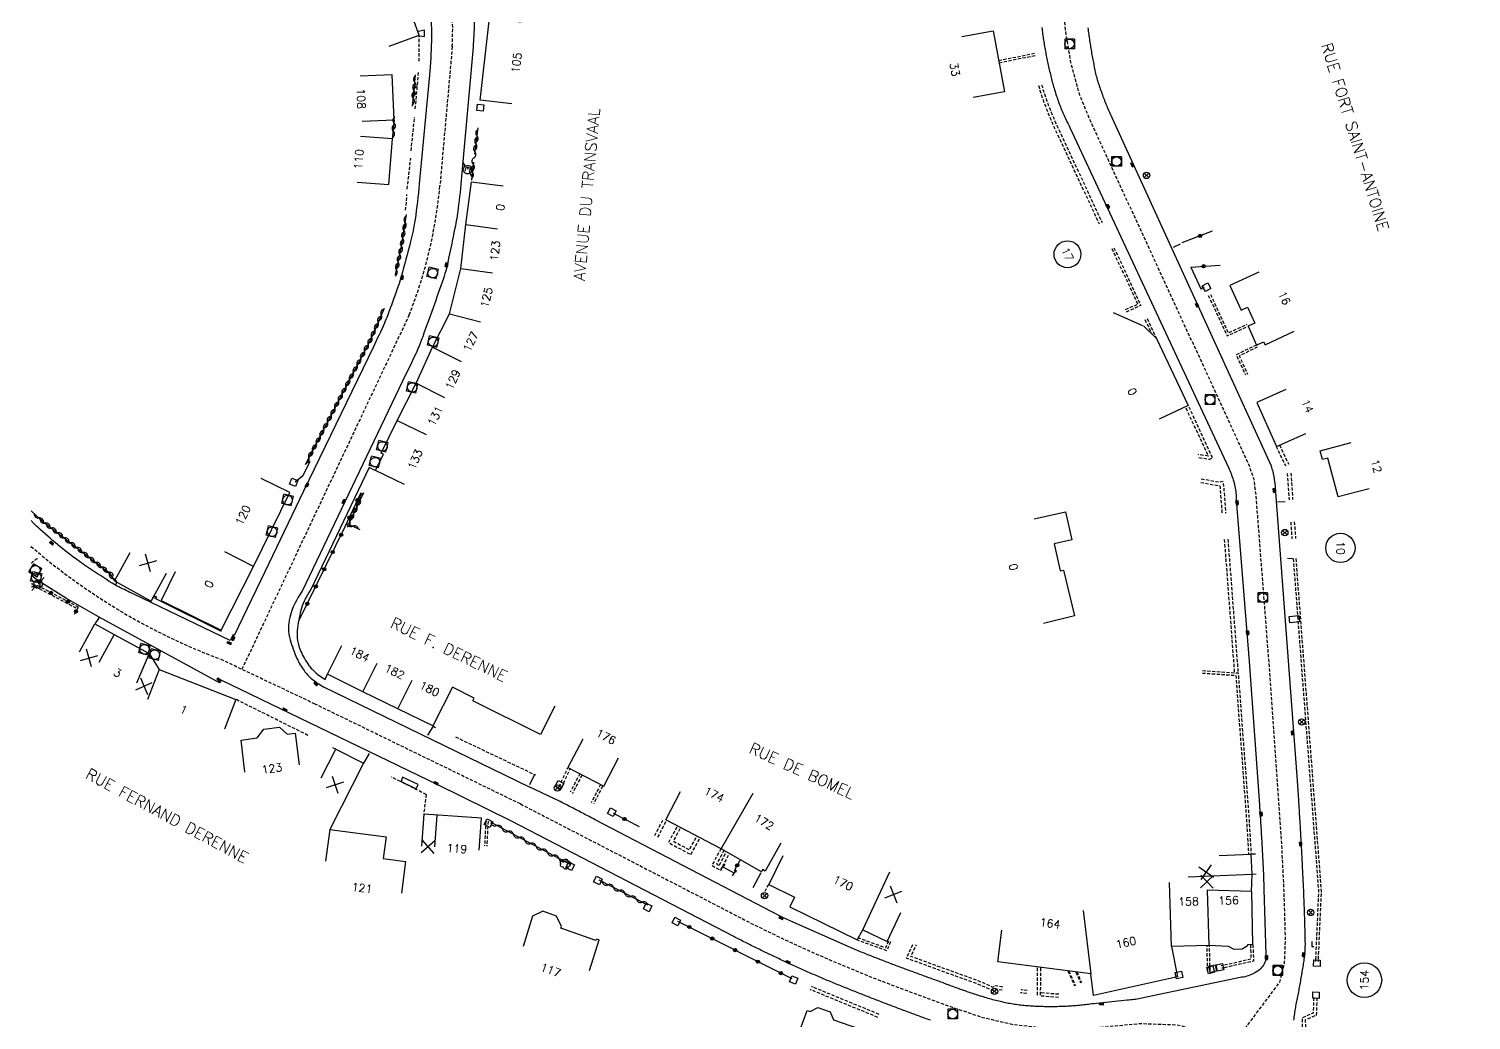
# Model space of a CAD drawing. Header units: millimetres. Extents: x 184999 to 186001, y 128999 to 130000.
# Drawn here: x 184999.7 to 185225, y 129496.5 to 129651.4 of the extents above; entities that cross this region are included whole.
import ezdxf
from ezdxf.enums import TextEntityAlignment as Align

# ---------------------------------------------------------------- set-up
doc = ezdxf.new("R2010")
doc.units = ezdxf.units.MM
doc.linetypes.add('DASHED', pattern=[0.75, 0.5, -0.25])
doc.layers.get('0').update_dxf_attribs({"linetype": 'CONTINUOUS'})
for name, color, linetype in [('W0001', 6, 'DASHED'), ('W0008', 7, 'CONTINUOUS'), ('W0100', 7, 'CONTINUOUS'), ('W0105', 7, 'CONTINUOUS'), ('W0112', 1, 'DASHED'), ('W0300', 7, 'CONTINUOUS'), ('W0310', 3, 'CONTINUOUS'), ('W0322', 7, 'CONTINUOUS'), ('W0334', 7, 'CONTINUOUS'), ('W0400', 7, 'CONTINUOUS'), ('W0420', 7, 'CONTINUOUS'), ('W0469', 7, 'CONTINUOUS'), ('W0471', 7, 'CONTINUOUS'), ('W0989', 7, 'CONTINUOUS'), ('W0991', 7, 'CONTINUOUS'), ('W1102', 7, 'CONTINUOUS'), ('W1471', 7, 'CONTINUOUS')]:
    doc.layers.add(name, color=color, linetype=linetype)
doc.styles.get("Standard").update_dxf_attribs({"font": 'romans.shx', "width": 0.85})

# ---------------------------------------------------------------- blocks, each defined once
blk = doc.blocks.new('t322o')
at = {"color": 0, "linetype": 'Continuous'}
for radius in [0.25, 0.15]:
    blk.add_circle((0, 0), radius, dxfattribs=at)
blk = doc.blocks.new('t310o')
at = {"color": 0, "linetype": 'Continuous'}
for centre, start, end in [((-0.5, 0.38), 216.8699, 323.1304), ((0.5, -0.37), 36.8699, 143.1303)]:
    blk.add_arc(centre, 0.625, start, end, dxfattribs=at)
blk = doc.blocks.new('t112o')
at = {"color": 0, "linetype": 'Continuous'}
for p, q in [((-0.5, 0.5), (0.5, 0.5)), ((-0.5, -0.5), (-0.5, 0.5)), ((0.5, 0.5), (0.5, -0.5)), ((0.5, -0.5), (-0.5, -0.5))]:
    blk.add_line(p, q, dxfattribs=at)
blk = doc.blocks.new('T420')
for p, q in [((0.75, 0.75), (-0.75, 0.75)), ((-0.75, 0.75), (-0.75, -0.75)), ((0.75, 0.75), (0.75, -0.75)), ((0.75, -0.75), (-0.75, -0.75))]:
    blk.add_line(p, q)
blk.add_ellipse((0, 0), major_axis=(-0.53, 0.53), ratio=1, start_param=3.926991, end_param=10.210176)
blk = doc.blocks.new('T400')
for p, q in [((-0.15, 0.3), (0.15, 0.3)), ((-0.15, -0.25), (-0.15, 0.3)), ((-0.15, 0.15), (0.15, 0.15)), ((-0.15, 0), (0.15, 0)), ((0.15, 0.3), (0.15, -0.25)), ((-0.15, -0.15), (0.15, -0.15)), ((-0.15, -0.25), (-0.15, -0.3)), ((-0.15, -0.3), (0.15, -0.3)), ((0.15, -0.3), (0.15, -0.25))]:
    blk.add_line(p, q)
blk = doc.blocks.new('T469')
at = {"color": 0, "linetype": 'Continuous', "flags": 128}
for points in [[(-0.35, 0.35), (0.35, -0.35)], [(-0.35, -0.35), (0.35, 0.35)]]:
    blk.add_lwpolyline(points, dxfattribs=at)
at = {"color": 0, "linetype": 'Continuous'}
blk.add_circle((0, 0), 0.5, dxfattribs=at)
blk = doc.blocks.new('T300')
for p, q in [((-0.8, 0.51), (-0.86, 0.34)), ((-0.86, 0.34), (-0.86, 0.17)), ((-0.86, 0.17), (-0.74, 0.06)), ((-0.69, 0.63), (-0.8, 0.51)), ((-0.8, -0.06), (-0.74, 0.06)), ((-0.74, 0.06), (-0.69, 0.11)), ((-0.57, 0.69), (-0.69, 0.63)), ((-0.46, 0.69), (-0.57, 0.69)), ((-0.29, 0.63), (-0.46, 0.69)), ((-0.29, 0.63), (-0.17, 0.74)), ((-0.23, 0.57), (-0.29, 0.63)), ((-0.17, 0.74), (-0.06, 0.8)), ((-0.06, 0.8), (0.06, 0.8)), ((0.06, 0.8), (0.23, 0.74)), ((0.23, 0.74), (0.34, 0.63)), ((0.34, 0.63), (0.4, 0.51)), ((0.46, 0.46), (0.34, 0.46)), ((0.4, 0.51), (0.4, 0.46)), ((0.57, 0.4), (0.46, 0.46)), ((0.57, 0.4), (0.69, 0.29)), ((0.69, 0.29), (0.74, 0.17)), ((0.74, 0.06), (0.69, -0.17)), ((0.74, 0.17), (0.74, 0.06)), ((-0.8, -0.17), (-0.8, -0.06)), ((-0.8, -0.23), (-0.8, -0.17)), ((-0.74, -0.34), (-0.8, -0.23)), ((-0.69, -0.4), (-0.74, -0.34)), ((-0.51, -0.46), (-0.69, -0.4)), ((-0.4, -0.46), (-0.51, -0.46)), ((-0.4, -0.46), (-0.34, -0.46)), ((-0.34, -0.46), (-0.34, -0.4)), ((-0.34, -0.51), (-0.34, -0.46)), ((-0.29, -0.63), (-0.34, -0.51)), ((-0.17, -0.74), (-0.29, -0.63)), ((-0.06, -0.8), (-0.17, -0.74)), ((0.06, -0.8), (-0.06, -0.8)), ((0.17, -0.74), (0.06, -0.8)), ((0.23, -0.69), (0.17, -0.74)), ((0.29, -0.46), (0.23, -0.46)), ((0.29, -0.63), (0.23, -0.69)), ((0.46, -0.4), (0.29, -0.46)), ((0.34, -0.51), (0.29, -0.63)), ((0.34, -0.51), (0.34, -0.46)), ((0.57, -0.34), (0.46, -0.4)), ((0.63, -0.29), (0.57, -0.34)), ((0.69, -0.17), (0.63, -0.29))]:
    blk.add_line(p, q)
blk = doc.blocks.new('t105o')
for p, q in [((-0.5, 0), (0.5, 0)), ((0.5, 0), (0.2, 0.1)), ((0.5, 0), (0.2, -0.1))]:
    blk.add_line(p, q)
blk = doc.blocks.new('t991o')
at = {"color": 0, "linetype": 'Continuous'}
for p, q in [((-1, 1), (1, -1)), ((-1, -1), (1, 1))]:
    blk.add_line(p, q, dxfattribs=at)
blk = doc.blocks.new('T471')
for p, q in [((-0.333334, 0.333334), (-0.333334, -0.333334)), ((-0.333334, 0.333334), (0.333334, 0.333334)), ((-0.333334, 0), (0, 0)), ((0.500001, 0.500001), (1.000002, 1.000002)), ((-0.500001, -0.500001), (-1.000002, -1.000002)), ((-0.333334, -0.333334), (0.333334, -0.333334))]:
    blk.add_line(p, q)
blk.add_ellipse((0, 0), major_axis=(0.471405, 0.471405), ratio=1, start_param=5.4977871438, end_param=11.780972451)
blk = doc.blocks.new('T1471')
at = {"color": 0, "linetype": 'Continuous', "flags": 128}
blk.add_lwpolyline([(-0.75, -0.5), (-0.75, 0.5), (0.75, 0.5), (0.75, -0.5), (-0.75, -0.5)], dxfattribs=at)

msp = doc.modelspace()

# ---------------------------------------------------------------- linework, layer by layer
at = {"layer": 'W0001'}
for points in [[(185130.18, 130000), (185113.3, 129956.27), (185092.41, 129902.12), (185044.24, 129776.67, 0.201967), (185043.7, 129720.4), (185062.04, 129671.49, -0.107901), (185065.81, 129648.6), (185063.88, 129626.86, -0.071221), (185059.09, 129606.67), (185032.94, 129551.3)], [(185076.46, 129530.26), (185044.37, 129545.87), (185029.54, 129552.91, -0.088928), (185000, 129570.51, -0.089563)], [(185000, 129570.3, 0.001824), (185000.1, 129570.42, 0.135402)], [(185000, 129567.89, 0.013966), (185001.19, 129568.78)]]:
    msp.add_lwpolyline(points, format="xyb", dxfattribs=at)
at = {"layer": 'W0001', "flags": 128}
for points in [[(185213.32, 129754.95), (185207.91, 129752.4), (185204.67, 129750.27), (185201.63, 129748.21), (185198.23, 129744.82), (185195.81, 129741.92), (185194.75, 129739.24), (185191.89, 129726.99), (185191.41, 129724.94), (185190.78, 129723.23), (185190.03, 129721.43), (185189.32, 129719.74), (185188.2, 129718.15), (185186.79, 129716.53), (185184.92, 129714.66), (185178.23, 129708.04), (185173.78, 129703.38), (185171.65, 129700.44), (185168.03, 129695.52), (185166.26, 129691.66), (185165.23, 129685.59), (185162.4, 129668.31), (185161.82, 129664.69), (185161.28, 129660.33), (185161.18, 129656.24), (185161.56, 129651.3), (185162.42, 129646.13), (185163.77, 129641.14), (185165.52, 129636.93), (185168.23, 129631.05), (185189.03, 129585.96), (185190.18, 129583.47), (185191, 129581.18), (185191.36, 129578.57), (185191.71, 129573.95), (185193.48, 129551.04), (185195.36, 129524.15), (185195.7, 129517.35), (185195.86, 129512.46), (185195.95, 129508.91), (185195.79, 129505.28), (185195.07, 129502.43), (185187.62, 129492.48)], [(185076.46, 129530.26), (185105.86, 129515.07), (185112.27, 129511.74), (185118.33, 129508.77), (185124.69, 129505.94), (185131.14, 129503.27), (185137.3, 129500.92), (185144.3, 129498.37), (185148.71, 129496.91), (185153.45, 129495.81), (185160.45, 129495.05), (185165.97, 129495.28), (185173.24, 129495.96), (185179.08, 129495.75), (185184.41, 129494.39), (185188.61, 129491.88), (185192.64, 129488.41), (185194.59, 129483.7), (185195.01, 129479.62), (185196.6, 129463.78), (185197.34, 129459.39), (185197.97, 129455.54), (185198.48, 129452.44), (185199.22, 129445.67), (185199.92, 129439.28), (185201.51, 129429.63), (185202.59, 129424.1), (185204.32, 129415.33), (185206.29, 129405.18), (185208.2, 129395.27), (185210.24, 129385.54), (185212.92, 129372.11), (185214.28, 129366.62), (185216.19, 129360.61), (185218.55, 129354.76), (185221.08, 129348.89), (185223.05, 129344.92), (185225.69, 129340.05), (185228.74, 129335.09), (185231.62, 129330.77), (185236.85, 129323.14), (185244.87, 129311.47), (185249.4, 129304.85), (185255.38, 129296.43), (185259.77, 129290.12), (185263.17, 129285.24), (185266.6, 129280.17), (185270.33, 129274.25), (185271.62, 129272.08), (185274.25, 129267.17), (185276.81, 129261.66), (185279.18, 129256.03), (185280.64, 129250.6), (185281.67, 129246.59), (185284.17, 129237.24), (185290.09, 129200.42), (185292.5, 129186.1), (185293.43, 129179.33), (185294.34, 129171.51), (185294.87, 129163.25), (185294.54, 129153.35), (185292.49, 129141.54), (185289.71, 129129.44), (185288.07, 129123.05), (185286.28, 129116.71), (185285.07, 129112.07), (185283.9, 129105.97), (185283.3, 129101.72), (185283.65, 129096.41), (185284.46, 129090.86), (185285.85, 129084.23), (185296.9, 129045.28), (185300.96, 129030.9), (185308.38, 129009.82), (185311.36, 129000)]]:
    msp.add_lwpolyline(points, dxfattribs=at)
at = {"layer": 'W0008'}
for points in [[(185056.94, 129675.86, -0.012519), (185059.03, 129670.32, -0.019141), (185060.16, 129666.62, -0.002205), (185061.7, 129660.69, -0.017488), (185061.87, 129659.94, -0.023601), (185061.98, 129659.07, -0.003293), (185062.48, 129652.79, -0.024414), (185062.56, 129649.46, -0.015175), (185062.27, 129644.11)], [(185064.8, 129673.34), (185066.42, 129669.14, -0.027192), (185067.14, 129666.62), (185068.31, 129661.45, -0.014182), (185068.5, 129660.46), (185068.66, 129659.29, -0.003229), (185069.15, 129654.22), (185069.23, 129652.22, -0.014102), (185069.07, 129648.49)], [(185067.26, 129628.32, -0.011309), (185066.73, 129623.3, -0.018386), (185066.22, 129620.23, -0.001809), (185065.11, 129614.88, -0.010317), (185064.9, 129613.95, -0.021109), (185064.42, 129612.34, -0.003668), (185061.19, 129603.24, -0.019695), (185060.26, 129600.96, -0.00939), (185058.03, 129596.31)], [(185060.66, 129627.15, -0.01619), (185060, 129621.57, -0.025807), (185059.29, 129618.12, -0.001451), (185057.85, 129612.65, -0.014076), (185057.68, 129612.09, -0.006544), (185057.5, 129611.54, -0.000934), (185056.13, 129607.73, -0.016171), (185055.2, 129605.39, -0.010051), (185053.5, 129601.7)], [(185016.04, 129563.05, -0.010549), (185013.71, 129564.18, -0.023399), (185012.69, 129564.75, -0.003764), (185009, 129567.14, -0.01098), (185007.76, 129568, -0.014656), (185004.56, 129570.45, -0.014349), (185001.45, 129573.13, -0.011988), (185000.39, 129574.16, -0.000186), (185000, 129574.55, -0.017509)], [(185042.38, 129563.52, 0.101139), (185040.42, 129559.42, 0.131385), (185040.48, 129555.9, 0.036825), (185041.54, 129553, 0.051461), (185042.66, 129551.09, 0.06194), (185043.84, 129549.83, 0.048241), (185045.68, 129548.58)], [(185043.7, 129563.76, 0.035952), (185042.67, 129561.93, 0.049763), (185042.15, 129560.5, 0.033516), (185041.59, 129557.35, 0.069476), (185041.63, 129555.8, 0.06604), (185042.15, 129554.09, 0.046496), (185043.42, 129551.9, 0.041192), (185043.92, 129551.3, 0.02735), (185044.8, 129550.51)]]:
    msp.add_lwpolyline(points, format="xyb", dxfattribs=at)
for points in [[(185060.68, 129650.27), (185061.46, 129650.2), (185061.49, 129651.16), (185060.49, 129650.94)], [(185069.07, 129648.49), (185067.26, 129628.32)], [(185062.27, 129644.11), (185060.66, 129627.15)], [(185053.5, 129601.7), (185042.58, 129579.14), (185036.51, 129566.52), (185031.73, 129556.59), (185031.58, 129556.68), (185031.11, 129555.8), (185016.04, 129563.05)], [(185058.03, 129596.31), (185048.52, 129576.37), (185042.38, 129563.52)], [(185043.55, 129583.75), (185042.46, 129581.51), (185041.25, 129580.56)], [(185053.78, 129582.38), (185052.83, 129582.81), (185043.7, 129563.76)], [(185000, 129566.04), (185001.22, 129565.05)], [(185075.08, 129527.58), (185063.55, 129533.27), (185029.71, 129549.61), (185029.46, 129549.21), (185010.66, 129559.43), (185005.54, 129562.39), (185001.22, 129565.05)], [(185044.8, 129550.51), (185045.95, 129549.73), (185046.31, 129550.61)], [(185045.68, 129548.58), (185062.7, 129540.3), (185077.83, 129532.94)]]:
    msp.add_lwpolyline(points, dxfattribs=at)
at = {"layer": 'W0008', "flags": 128}
for points in [[(185157.93, 129651.58), (185157.96, 129651.33), (185157.99, 129651.09), (185158.02, 129650.84), (185158.06, 129650.59), (185158.09, 129650.35), (185158.12, 129650.1), (185158.16, 129649.86), (185158.2, 129649.61), (185158.24, 129649.37), (185158.27, 129649.12), (185158.31, 129648.88), (185158.36, 129648.63), (185158.4, 129648.39), (185158.44, 129648.15), (185158.48, 129647.9), (185158.53, 129647.66), (185158.58, 129647.41), (185158.62, 129647.17), (185158.67, 129646.93), (185158.72, 129646.68), (185158.77, 129646.44), (185158.82, 129646.2), (185158.87, 129645.95), (185158.93, 129645.71), (185158.98, 129645.47), (185159.03, 129645.23), (185159.09, 129644.99), (185159.15, 129644.74), (185159.21, 129644.5), (185159.26, 129644.26), (185159.32, 129644.02), (185159.39, 129643.78), (185159.45, 129643.54), (185159.51, 129643.29), (185159.57, 129643.05), (185159.64, 129642.81), (185159.7, 129642.57), (185159.77, 129642.33), (185159.84, 129642.08), (185159.91, 129641.84), (185159.99, 129641.6), (185160.06, 129641.35), (185160.14, 129641.11), (185160.22, 129640.87), (185160.3, 129640.63), (185160.39, 129640.39), (185160.47, 129640.15), (185160.56, 129639.91), (185160.65, 129639.68), (185160.74, 129639.44), (185160.83, 129639.21), (185160.92, 129638.97), (185161.02, 129638.74), (185161.12, 129638.5), (185161.22, 129638.27), (185161.32, 129638.04), (185161.42, 129637.81), (185161.53, 129637.58), (185161.63, 129637.35), (185161.74, 129637.12), (185161.85, 129636.89), (185161.97, 129636.66), (185162.08, 129636.43), (185162.2, 129636.21), (185162.32, 129635.98), (185187.08, 129582.82), (185187.2, 129582.59), (185187.3, 129582.35), (185187.4, 129582.11), (185187.5, 129581.87), (185187.59, 129581.63), (185187.68, 129581.38), (185187.76, 129581.13), (185187.84, 129580.89), (185187.91, 129580.64), (185187.98, 129580.38), (185188.04, 129580.13), (185188.09, 129579.87), (185188.14, 129579.62), (185188.19, 129579.36), (185188.22, 129579.1), (185188.25, 129578.84), (185188.27, 129578.58), (185188.29, 129578.32), (185188.3, 129578.05), (185188.3, 129577.79), (185190.33, 129552.5), (185191.92, 129530.15), (185191.94, 129529.9), (185191.95, 129529.66), (185191.97, 129529.41), (185191.99, 129529.17), (185192, 129528.92), (185192.02, 129528.67), (185192.04, 129528.43), (185192.05, 129528.18), (185192.07, 129527.93), (185192.09, 129527.69), (185192.1, 129527.44), (185192.12, 129527.2), (185192.13, 129526.95), (185192.15, 129526.7), (185192.16, 129526.46), (185192.18, 129526.21), (185192.19, 129525.96), (185192.21, 129525.72), (185192.22, 129525.47), (185192.24, 129525.22), (185192.25, 129524.98), (185192.27, 129524.73), (185192.28, 129524.49), (185192.3, 129524.24), (185192.31, 129523.99), (185192.32, 129523.75), (185192.34, 129523.5), (185192.35, 129523.25), (185192.36, 129523.01), (185192.38, 129522.76), (185192.39, 129522.51), (185192.4, 129522.27), (185192.42, 129522.02), (185192.43, 129521.77), (185192.44, 129521.53), (185192.46, 129521.28), (185192.47, 129521.03), (185192.48, 129520.78), (185192.49, 129520.52), (185192.5, 129520.27), (185192.52, 129520.01), (185192.53, 129519.76), (185192.54, 129519.5), (185192.55, 129519.24), (185192.56, 129518.99), (185192.57, 129518.73), (185192.58, 129518.48), (185192.59, 129518.22), (185192.6, 129517.96), (185192.61, 129517.71), (185192.62, 129517.45), (185192.63, 129517.2), (185192.63, 129516.94), (185192.93, 129506.76), (185192.95, 129506.5), (185192.95, 129506.25), (185192.92, 129506.01), (185192.87, 129505.77), (185192.79, 129505.53), (185192.69, 129505.3), (185192.57, 129505.08), (185192.43, 129504.87), (185192.27, 129504.69), (185192.11, 129504.52), (185191.93, 129504.36), (185191.74, 129504.21), (185191.54, 129504.08), (185191.33, 129503.95), (185191.12, 129503.83), (185190.91, 129503.72), (185190.67, 129503.6), (185190.44, 129503.5), (185190.19, 129503.41), (185189.95, 129503.33), (185189.69, 129503.27), (185189.44, 129503.22), (185189.18, 129503.19), (185174.28, 129500.06), (185174.04, 129500), (185173.8, 129499.95), (185173.55, 129499.9), (185173.31, 129499.85), (185173.06, 129499.81), (185172.81, 129499.77), (185172.55, 129499.73), (185172.29, 129499.7), (185172.04, 129499.67), (185171.78, 129499.65), (185171.52, 129499.63), (185171.27, 129499.61), (185165.99, 129499.05), (185165.74, 129499.01), (185165.49, 129498.98), (185165.25, 129498.95), (185165, 129498.92), (185164.76, 129498.89), (185164.51, 129498.86), (185164.27, 129498.83), (185164.02, 129498.81), (185163.78, 129498.78), (185163.53, 129498.76), (185163.28, 129498.74), (185163.04, 129498.72), (185162.79, 129498.7), (185162.55, 129498.68), (185162.3, 129498.66), (185162.05, 129498.65), (185161.81, 129498.64), (185161.56, 129498.62), (185161.31, 129498.61), (185161.07, 129498.6), (185160.82, 129498.59), (185160.57, 129498.59), (185160.33, 129498.58), (185160.08, 129498.58), (185159.83, 129498.57), (185159.59, 129498.57), (185159.34, 129498.57), (185159.09, 129498.57), (185158.84, 129498.57), (185158.6, 129498.58), (185158.35, 129498.58), (185158.1, 129498.59), (185157.85, 129498.59), (185157.61, 129498.6), (185157.36, 129498.61), (185157.11, 129498.62), (185156.87, 129498.63), (185156.62, 129498.65), (185156.37, 129498.66), (185156.13, 129498.68), (185155.88, 129498.7), (185155.63, 129498.72), (185155.39, 129498.74), (185155.14, 129498.76), (185154.9, 129498.79), (185154.65, 129498.81), (185154.41, 129498.84), (185154.16, 129498.87), (185153.92, 129498.91), (185153.67, 129498.94), (185153.43, 129498.98), (185153.19, 129499.02), (185152.94, 129499.07), (185152.7, 129499.11), (185152.46, 129499.16), (185152.21, 129499.21), (185151.97, 129499.26), (185151.72, 129499.32), (185151.47, 129499.38), (185151.23, 129499.43), (185150.98, 129499.49), (185150.74, 129499.56), (185150.5, 129499.62), (185150.25, 129499.68), (185150.01, 129499.75), (185149.77, 129499.82), (185149.53, 129499.89), (185149.28, 129499.96), (185149.04, 129500.03), (185148.8, 129500.1), (185148.56, 129500.17), (185148.32, 129500.25), (185148.08, 129500.32), (185147.84, 129500.4), (185147.6, 129500.48), (185147.37, 129500.55), (185147.13, 129500.63), (185146.89, 129500.71), (185146.65, 129500.8), (185146.41, 129500.88), (185146.18, 129500.96), (185145.94, 129501.04), (185145.7, 129501.13), (185145.46, 129501.21), (185145.23, 129501.29), (185144.99, 129501.38), (185144.76, 129501.47), (185144.52, 129501.55), (185144.28, 129501.64), (185144.05, 129501.73), (185143.81, 129501.81), (185143.58, 129501.9), (185143.34, 129501.99), (185143.1, 129502.07), (185142.87, 129502.16), (185142.63, 129502.25), (185142.4, 129502.34), (185142.16, 129502.43), (185141.93, 129502.51), (185141.69, 129502.6), (185141.45, 129502.69), (185141.22, 129502.78), (185140.98, 129502.86), (185140.75, 129502.95), (185140.51, 129503.04), (185140.27, 129503.12), (185140.04, 129503.21), (185139.8, 129503.29), (185139.56, 129503.38), (185139.33, 129503.46), (185139.09, 129503.55), (185138.85, 129503.63), (185138.62, 129503.72), (185138.38, 129503.8), (185138.14, 129503.89), (185137.91, 129503.97), (185137.67, 129504.06), (185137.43, 129504.14), (185137.2, 129504.23), (185136.96, 129504.32), (185136.73, 129504.41), (185136.49, 129504.49), (185136.25, 129504.58), (185136.02, 129504.67), (185135.78, 129504.76), (185135.55, 129504.85), (185135.31, 129504.93), (185135.08, 129505.02), (185134.84, 129505.11), (185134.61, 129505.2), (185134.37, 129505.29), (185134.14, 129505.38), (185133.9, 129505.47), (185133.67, 129505.56), (185133.43, 129505.65), (185133.2, 129505.74), (185132.96, 129505.83), (185132.73, 129505.92), (185132.49, 129506.02), (185132.26, 129506.11), (185132.02, 129506.2), (185131.79, 129506.29), (185131.56, 129506.39), (185131.32, 129506.48), (185131.09, 129506.57), (185130.86, 129506.66), (185130.62, 129506.76), (185130.39, 129506.85), (185130.16, 129506.95), (185129.92, 129507.04), (185129.69, 129507.13), (185129.46, 129507.23), (185129.22, 129507.32), (185128.99, 129507.42), (185118.73, 129511.94), (185117.37, 129512.57), (185115.74, 129513.42), (185088.12, 129527.79), (185087.89, 129527.92), (185087.67, 129528.04), (185087.44, 129528.16), (185087.21, 129528.28), (185086.99, 129528.4), (185086.76, 129528.52), (185086.53, 129528.64), (185086.31, 129528.76), (185086.08, 129528.88), (185085.85, 129529), (185085.62, 129529.11), (185085.4, 129529.23), (185085.17, 129529.35), (185084.94, 129529.47), (185084.72, 129529.59), (185084.49, 129529.71), (185084.26, 129529.82), (185084.04, 129529.94), (185083.81, 129530.05), (185083.59, 129530.17), (185083.36, 129530.28), (185083.14, 129530.4), (185082.91, 129530.51), (185082.69, 129530.63), (185082.46, 129530.74), (185082.23, 129530.86), (185082.01, 129530.97), (185081.78, 129531.08), (185077.83, 129532.94)], [(185165.13, 129651.52), (185165.16, 129651.27), (185165.19, 129651.02), (185165.22, 129650.77), (185165.25, 129650.53), (185165.29, 129650.28), (185165.32, 129650.03), (185165.36, 129649.79), (185165.39, 129649.54), (185165.43, 129649.3), (185165.47, 129649.05), (185165.51, 129648.8), (185165.55, 129648.56), (185165.59, 129648.31), (185165.63, 129648.07), (185165.67, 129647.82), (185165.71, 129647.57), (185165.75, 129647.33), (185165.8, 129647.08), (185165.84, 129646.84), (185165.89, 129646.59), (185165.93, 129646.35), (185165.98, 129646.1), (185166.03, 129645.86), (185166.07, 129645.61), (185166.12, 129645.37), (185166.17, 129645.12), (185166.22, 129644.88), (185166.27, 129644.63), (185166.33, 129644.38), (185166.39, 129644.14), (185166.46, 129643.9), (185166.52, 129643.65), (185166.59, 129643.41), (185166.67, 129643.17), (185166.74, 129642.93), (185166.82, 129642.69), (185166.9, 129642.46), (185166.98, 129642.22), (185167.06, 129641.98), (185167.15, 129641.74), (185167.23, 129641.51), (185167.31, 129641.28), (185167.39, 129641.05), (185167.48, 129640.82), (185167.57, 129640.59), (185167.65, 129640.36), (185167.74, 129640.14), (185167.83, 129639.91), (185167.93, 129639.68), (185168.02, 129639.46), (185168.11, 129639.23), (185168.21, 129639.01), (185168.31, 129638.78), (185168.41, 129638.56), (185168.51, 129638.33), (185168.61, 129638.11), (185193.74, 129583.08), (185193.82, 129582.85), (185193.89, 129582.61), (185193.95, 129582.37), (185194.01, 129582.13), (185194.07, 129581.89), (185194.12, 129581.65), (185194.17, 129581.41), (185194.22, 129581.17), (185194.25, 129580.93), (185194.29, 129580.69), (185194.32, 129580.45), (185194.35, 129580.2), (185194.37, 129579.96), (185194.39, 129579.72), (185194.41, 129579.48), (185194.42, 129579.24), (185194.43, 129578.99), (185197.77, 129534.63), (185197.79, 129534.38), (185197.8, 129534.13), (185197.82, 129533.88), (185197.84, 129533.63), (185197.86, 129533.38), (185197.87, 129533.13), (185197.89, 129532.88), (185197.91, 129532.63), (185197.92, 129532.38), (185197.94, 129532.13), (185197.96, 129531.88), (185197.97, 129531.63), (185197.99, 129531.38), (185198.01, 129531.13), (185198.02, 129530.88), (185198.04, 129530.63), (185198.05, 129530.38), (185198.07, 129530.13), (185198.09, 129529.88), (185198.1, 129529.63), (185198.12, 129529.38), (185198.13, 129529.13), (185198.15, 129528.88), (185198.16, 129528.63), (185198.18, 129528.38), (185198.19, 129528.13), (185198.21, 129527.88), (185198.22, 129527.63), (185198.24, 129527.38), (185198.25, 129527.13), (185198.27, 129526.88), (185198.28, 129526.63), (185198.3, 129526.38), (185198.31, 129526.13), (185198.33, 129525.88), (185198.34, 129525.63), (185198.36, 129525.38), (185198.37, 129525.13), (185198.38, 129524.88), (185198.4, 129524.63), (185198.41, 129524.38), (185198.43, 129524.13), (185198.44, 129523.88), (185198.45, 129523.63), (185198.47, 129523.38), (185198.48, 129523.13), (185198.49, 129522.88), (185198.51, 129522.63), (185198.52, 129522.38), (185198.53, 129522.13), (185198.55, 129521.88), (185198.56, 129521.63), (185198.57, 129521.38), (185198.58, 129521.13), (185198.6, 129520.88), (185198.61, 129520.63), (185198.62, 129520.38), (185198.63, 129520.13), (185198.65, 129519.88), (185198.66, 129519.63), (185198.67, 129519.38), (185198.68, 129519.13), (185198.7, 129518.88), (185198.71, 129518.63), (185198.72, 129518.38), (185198.73, 129518.13), (185198.74, 129517.88), (185198.75, 129517.63), (185198.77, 129517.38), (185198.78, 129517.13), (185198.79, 129516.88), (185198.8, 129516.63), (185198.81, 129516.37), (185198.82, 129516.12), (185198.83, 129515.87), (185198.84, 129515.62), (185198.85, 129515.36), (185198.86, 129515.11), (185198.87, 129514.86), (185198.88, 129514.6), (185198.89, 129514.35), (185198.9, 129514.1), (185198.91, 129513.84), (185198.92, 129513.59), (185198.93, 129513.34), (185198.94, 129513.08), (185198.94, 129512.83), (185198.95, 129512.58), (185198.96, 129512.32), (185198.97, 129512.07), (185198.97, 129511.82), (185198.98, 129511.57), (185198.99, 129511.31), (185198.99, 129511.06), (185199, 129510.81), (185199, 129510.55), (185199.01, 129510.3), (185199.01, 129510.04), (185199.02, 129509.79), (185199.02, 129509.53), (185199.03, 129509.28), (185199.04, 129509.03), (185199.04, 129508.77), (185199.05, 129508.52), (185199.05, 129508.26), (185199.04, 129508.01), (185199.04, 129507.75), (185199.03, 129507.5), (185199.01, 129507.24), (185198.99, 129507), (185198.97, 129506.75), (185198.94, 129506.5), (185198.91, 129506.26), (185198.88, 129506.01), (185198.85, 129505.77), (185198.81, 129505.53), (185198.77, 129505.28), (185198.74, 129505.04), (185198.7, 129504.79), (185198.66, 129504.55), (185198.61, 129504.31), (185198.57, 129504.06), (185198.53, 129503.82), (185198.49, 129503.58), (185198.44, 129503.33), (185198.4, 129503.09), (185198.36, 129502.85), (185198.32, 129502.6), (185198.28, 129502.36), (185198.23, 129502.12), (185198.19, 129501.87), (185198.15, 129501.63), (185198.1, 129501.38), (185198.06, 129501.14), (185198.01, 129500.9), (185197.97, 129500.65), (185197.92, 129500.41), (185197.87, 129500.17), (185197.82, 129499.92), (185197.78, 129499.68), (185197.73, 129499.44), (185197.68, 129499.19), (185197.64, 129498.95), (185197.59, 129498.71), (185197.55, 129498.46), (185197.51, 129498.22), (185197.47, 129497.97), (185197.43, 129497.73), (185197.4, 129497.48), (185197.36, 129497.24), (185197.33, 129496.98), (185197.29, 129496.73), (185197.26, 129496.47)], [(185179.54, 129617.75), (185178.44, 129617.22)], [(185181.2, 129614.12), (185182.76, 129610.73), (185183.3, 129611.05)], [(185194.75, 129577.45), (185195.94, 129577.53)], [(185197.21, 129568.55), (185196.33, 129568.59)], [(185140.55, 129496.46), (185140.31, 129496.54), (185140.08, 129496.63), (185139.84, 129496.71), (185139.61, 129496.8), (185139.37, 129496.88), (185139.14, 129496.97), (185138.9, 129497.05), (185138.67, 129497.14), (185138.43, 129497.22), (185138.2, 129497.31), (185137.96, 129497.4), (185137.73, 129497.48), (185137.49, 129497.57), (185137.26, 129497.66), (185137.02, 129497.75), (185136.79, 129497.83), (185136.56, 129497.92), (185136.32, 129498.01), (185136.09, 129498.1), (185135.85, 129498.18), (185135.62, 129498.27), (185135.39, 129498.36), (185135.15, 129498.45), (185134.92, 129498.54), (185134.68, 129498.63), (185134.45, 129498.72), (185134.22, 129498.81), (185133.98, 129498.9), (185133.75, 129498.99), (185133.52, 129499.07), (185133.28, 129499.16), (185133.05, 129499.25), (185132.82, 129499.35), (185132.58, 129499.44), (185132.35, 129499.53), (185132.12, 129499.62), (185131.88, 129499.71), (185131.65, 129499.8), (185131.42, 129499.89), (185131.18, 129499.98), (185130.95, 129500.07), (185130.72, 129500.16), (185130.48, 129500.25), (185130.25, 129500.35), (185130.02, 129500.44), (185129.79, 129500.53), (185129.55, 129500.62), (185129.32, 129500.71), (185129.09, 129500.8), (185128.85, 129500.9), (185128.62, 129500.99), (185128.38, 129501.08), (185128.15, 129501.18), (185127.91, 129501.27), (185127.68, 129501.36), (185127.44, 129501.46), (185127.21, 129501.55), (185126.98, 129501.65), (185126.74, 129501.74), (185126.51, 129501.83), (185126.27, 129501.93), (185126.04, 129502.02), (185125.81, 129502.12), (185125.57, 129502.21), (185125.34, 129502.31), (185125.11, 129502.41), (185124.87, 129502.5), (185124.64, 129502.6), (185124.41, 129502.7), (185124.17, 129502.79), (185123.94, 129502.89), (185123.71, 129502.99), (185123.48, 129503.09), (185123.24, 129503.19), (185123.01, 129503.29), (185122.78, 129503.39), (185122.55, 129503.49), (185122.32, 129503.59), (185122.09, 129503.69), (185121.86, 129503.79), (185121.62, 129503.89), (185121.39, 129503.99), (185121.16, 129504.1), (185120.93, 129504.2), (185120.7, 129504.3), (185120.47, 129504.4), (185120.25, 129504.51), (185120.02, 129504.61), (185119.79, 129504.72), (185119.56, 129504.82), (185119.33, 129504.92), (185119.1, 129505.03), (185118.87, 129505.13), (185118.64, 129505.24), (185118.41, 129505.34), (185118.18, 129505.45), (185117.96, 129505.56), (185117.73, 129505.66), (185117.5, 129505.77), (185117.27, 129505.88), (185117.04, 129505.98), (185116.82, 129506.09), (185116.59, 129506.2), (185116.36, 129506.3), (185116.13, 129506.41), (185115.91, 129506.52), (185115.68, 129506.63), (185115.45, 129506.74), (185115.23, 129506.85), (185115, 129506.95), (185114.77, 129507.06), (185114.55, 129507.17), (185114.32, 129507.28), (185114.09, 129507.39), (185113.87, 129507.5), (185113.64, 129507.61), (185113.41, 129507.72), (185113.19, 129507.84), (185112.96, 129507.95), (185112.74, 129508.06), (185112.51, 129508.17), (185112.28, 129508.28), (185112.06, 129508.39), (185111.83, 129508.51), (185111.61, 129508.62), (185111.38, 129508.73), (185111.16, 129508.84), (185110.93, 129508.96), (185110.71, 129509.07), (185110.48, 129509.18), (185110.26, 129509.3), (185110.04, 129509.41), (185109.81, 129509.53), (185075.08, 129527.58)], [(185191.29, 129522.43), (185190.71, 129522.41)], [(185112.84, 129517.23), (185114.07, 129519.57)], [(185180.78, 129518.85), (185190.77, 129519.29), (185191.44, 129519.32)], [(185200.12, 129508.75), (185200.11, 129507.99), (185200.42, 129507.98)]]:
    msp.add_lwpolyline(points, dxfattribs=at)
at = {"layer": 'W0100'}
for points in [[(185055.96, 129648.68), (185060.65, 129650.4), (185057.4, 129659.24), (185055.24, 129664.79), (185052.82, 129671.21), (185051.77, 129673.9), (185047.07, 129672.17)], [(185075.11, 129639.66), (185070.15, 129640.23), (185071.64, 129653.06), (185076.6, 129652.49)], [(185051.71, 129636.95), (185056.71, 129637.15), (185056.44, 129644.16), (185051.44, 129643.97)], [(185050.94, 129627.43), (185055.92, 129627.03), (185056.5, 129634.21), (185051.49, 129634.55)], [(185058.33, 129580.19), (185053.83, 129582.37), (185055.06, 129584.91), (185054.73, 129585.07), (185057.21, 129590.19), (185060.15, 129596.02), (185062.73, 129601.65), (185065.36, 129606.82), (185067.16, 129613.91), (185067.93, 129620.81), (185068.83, 129627.49), (185073.78, 129626.82)], [(185022.54, 129566.54), (185020.34, 129562.05), (185029.72, 129557.44), (185034.74, 129567.38), (185040.42, 129578.94), (185035.94, 129581.14)], [(185015.42, 129569.48), (185013.02, 129565.1), (185018.76, 129561.96), (185021.16, 129566.34)], [(185020.26, 129561.94), (185029.7, 129557.28)], [(185007.59, 129554.01), (185009.99, 129558.39), (185012.97, 129556.76), (185018.46, 129553.76), (185020.01, 129551.25), (185032.02, 129546.59), (185030.21, 129541.93)], [(185081.83, 129545.55), (185079.59, 129541.09), (185069.04, 129546.38), (185069.26, 129546.81), (185065.83, 129548.53), (185062.77, 129542.46), (185057.29, 129545.14), (185051.85, 129547.78), (185046.33, 129550.55), (185048.58, 129555.02)], [(185033.41, 129535.25), (185032.81, 129540.22), (185035.32, 129540.59), (185036.35, 129541.95), (185038.8, 129542.25), (185040.03, 129541.18), (185041.27, 129541.33), (185041.87, 129536.37)], [(185045.35, 129534.36), (185047.61, 129538.82), (185051.93, 129536.63), (185046.7, 129526.28), (185055.49, 129525.1), (185055.04, 129521.73), (185058.53, 129521.26), (185057.86, 129516.3)], [(185057.74, 129533.8), (185060.15, 129532.63), (185060.46, 129533.28), (185058.06, 129534.45), (185057.82, 129533.77)], [(185070.04, 129523.04), (185070.39, 129528.03), (185061.35, 129528.67), (185060.99, 129523.69)]]:
    msp.add_lwpolyline(points, dxfattribs=at)
at = {"layer": 'W0100', "flags": 128}
for points in [[(185145.41, 129650.16), (185150.32, 129651.08), (185152.11, 129641.55), (185147.19, 129640.63)], [(185191.86, 129613.34), (185187.32, 129611.25), (185189.09, 129607.41), (185190.07, 129607.86), (185191.23, 129605.37), (185190.18, 129604.91), (185191.45, 129601.97), (185192.59, 129602.46), (185192.8, 129602), (185197.34, 129604.11)], [(185173.7, 129604.95), (185169.14, 129606.98)], [(185173.83, 129604.95), (185175.86, 129603), (185180.81, 129592.51), (185176.28, 129590.38)], [(185196.08, 129595.02), (185191.52, 129592.97), (185194.59, 129586.13), (185199.16, 129588.17)], [(185209.08, 129579.52), (185204.24, 129578.23), (185202.63, 129584.3), (185201.77, 129584.07), (185201.41, 129585.43), (185206.25, 129586.72)], [(185156.75, 129574.82), (185161.63, 129575.93), (185162.63, 129571.54), (185159.88, 129570.89), (185160.8, 129566.71), (185161.33, 129566.8), (185163.04, 129559.64), (185158.18, 129558.48)], [(185086.19, 129540.4), (185083.88, 129535.97), (185089.5, 129533.04), (185091.81, 129537.48)], [(185117.17, 129524.12), (185114.68, 129519.78), (185114.31, 129520), (185114.12, 129519.67), (185107.84, 129523.27), (185099.19, 129527.77), (185101.49, 129532.21)], [(185117.46, 129522.18), (185115.27, 129517.69), (185119.31, 129515.71), (185118.56, 129514.19), (185129.09, 129509.04), (185129.94, 129510.59), (185133.78, 129508.78), (185135.91, 129513.31)], [(185190.7, 129516.6), (185190.77, 129519.29), (185190.63, 129522.37), (185185.63, 129522.15)], [(185108.08, 129520.44), (185109.89, 129519.46)], [(185114.22, 129519.84), (185114.12, 129519.67)], [(185190.69, 129516.58), (185190.87, 129508.3), (185190.09, 129508.26), (185190.09, 129508.07), (185189.25, 129507.55), (185187.96, 129507.54), (185187.07, 129508), (185184.01, 129508.16), (185178.19, 129507.99), (185179.14, 129503.23), (185166.02, 129500.33), (185165.61, 129503.71), (185151.04, 129505.59), (185151.67, 129510.55)], [(185087.25, 129504.25), (185088.74, 129509.02), (185088.32, 129509.15), (185088.23, 129508.94), (185082.8, 129510.88), (185082.86, 129511.11), (185082.09, 129512.74), (185079.95, 129513.51), (185078.37, 129512.75), (185076.88, 129507.97)], [(185119.55, 129493.3), (185121.27, 129497.99), (185121.72, 129497.83), (185122.93, 129498.48), (185124.85, 129497.79), (185125.36, 129496.55), (185129.45, 129495.11), (185127.8, 129490.4)]]:
    msp.add_lwpolyline(points, dxfattribs=at)
at = {"layer": 'W0112'}
for points in [[(185060.66, 129646.3), (185060.66, 129650.4)], [(185060.04, 129638.86), (185060.55, 129644.53)], [(185059.39, 129632.32), (185059.93, 129637.56)], [(185058.78, 129626.34), (185059.32, 129631.15)], [(185058.53, 129623.02), (185058.74, 129625.47)], [(185000.3, 129564.65), (185000, 129564.6)], [(185043.27, 129540.98), (185032.02, 129546.59)], [(185062.77, 129542.46), (185063.32, 129542.16)], [(185066.32, 129540.74), (185078.8, 129534.79)], [(185047.61, 129538.82), (185047.11, 129539.08)], [(185061.74, 129531.74), (185056.34, 129534.46)], [(185061.74, 129531.74), (185061.35, 129528.67)]]:
    msp.add_lwpolyline(points, dxfattribs=at)
at = {"layer": 'W0112', "flags": 128}
for points in [[(185156.81, 129647.52), (185151.2, 129646.37)], [(185156.88, 129647.17), (185151.27, 129646.01)], [(185157.42, 129642.5), (185157.49, 129642.25), (185157.56, 129642), (185157.64, 129641.75), (185157.71, 129641.5), (185157.79, 129641.25), (185157.87, 129641), (185157.95, 129640.75), (185158.04, 129640.5), (185158.12, 129640.26), (185158.21, 129640.01), (185158.3, 129639.76), (185158.39, 129639.53), (185158.48, 129639.29), (185158.57, 129639.06), (185158.66, 129638.82), (185158.75, 129638.59), (185158.84, 129638.36), (185158.93, 129638.12), (185159.03, 129637.89), (185159.13, 129637.66), (185159.22, 129637.43), (185159.32, 129637.2), (185159.42, 129636.97), (185159.52, 129636.74), (185159.62, 129636.51), (185159.73, 129636.28), (185159.83, 129636.05), (185166.89, 129620.89)], [(185157.9, 129642.64), (185157.97, 129642.39), (185158.04, 129642.14), (185158.11, 129641.89), (185158.19, 129641.65), (185158.27, 129641.4), (185158.35, 129641.15), (185158.43, 129640.91), (185158.51, 129640.67), (185158.6, 129640.42), (185158.68, 129640.18), (185158.77, 129639.94), (185158.86, 129639.7), (185158.94, 129639.47), (185159.03, 129639.24), (185159.12, 129639.01), (185159.21, 129638.77), (185159.31, 129638.54), (185159.4, 129638.31), (185159.49, 129638.08), (185159.59, 129637.85), (185159.68, 129637.62), (185159.78, 129637.39), (185159.88, 129637.17), (185159.98, 129636.94), (185160.08, 129636.71), (185160.18, 129636.48), (185160.29, 129636.26), (185167.34, 129621.1)], [(185168.87, 129617.03), (185172.93, 129608.33), (185170.79, 129607.38)], [(185169.2, 129617.18), (185173.41, 129608.15), (185170.94, 129607.05)], [(185184.27, 129609.88), (185187.06, 129603.88), (185190.03, 129605.24)], [(185183.94, 129609.72), (185186.89, 129603.4), (185190.18, 129604.91)], [(185174.04, 129605.96), (185175.12, 129603.71)], [(185174.37, 129606.12), (185175.86, 129603)], [(185191.45, 129601.97), (185188.29, 129600.44), (185189.75, 129597.29)], [(185191.6, 129601.64), (185188.77, 129600.27), (185190.08, 129597.44)], [(185180.45, 129592.13), (185183.91, 129584.62), (185182.35, 129584.85)], [(185180.9, 129592.33), (185184.59, 129584.34), (185184.13, 129584.08), (185182.28, 129584.35)], [(185194.53, 129586.14), (185195.98, 129583.11)], [(185195.05, 129586.38), (185196.49, 129583.36)], [(185182.75, 129580.5), (185185.71, 129579.97), (185185.72, 129579.97), (185185.78, 129579.61), (185186.08, 129575.63)], [(185182.85, 129581.07), (185185.68, 129580.55), (185186.18, 129580.7), (185186.35, 129579.68), (185186.65, 129575.68)], [(185196.27, 129581.92), (185196.55, 129577.77)], [(185196.83, 129581.96), (185197.12, 129577.81)], [(185196.81, 129574.31), (185197, 129571.71)], [(185197.38, 129574.35), (185197.57, 129571.76)], [(185186.44, 129571.59), (185188.02, 129550.7)], [(185187, 129571.63), (185188.59, 129550.74)], [(185197.21, 129568.57), (185201.16, 129516.63), (185200.68, 129505.65)], [(185197.61, 129568.6), (185201.57, 129516.63), (185201.08, 129505.63)], [(185183.01, 129550.72), (185188.23, 129550.36), (185189.75, 129529.93), (185189.77, 129529.69), (185189.78, 129529.44), (185189.8, 129529.19), (185189.82, 129528.94), (185189.84, 129528.7), (185189.85, 129528.45), (185189.87, 129528.2), (185189.89, 129527.95), (185189.9, 129527.71), (185189.92, 129527.46), (185189.94, 129527.21), (185189.95, 129526.96), (185189.97, 129526.71), (185189.98, 129526.47), (185190, 129526.22), (185190.02, 129525.98), (185190.03, 129525.74), (185190.05, 129525.49), (185190.06, 129525.25), (185190.08, 129525.01), (185190.09, 129524.77), (185190.1, 129524.53), (185190.12, 129524.29), (185190.13, 129524.04), (185190.15, 129523.8), (185190.16, 129523.56), (185190.17, 129523.32), (185190.19, 129523.08), (185190.2, 129522.83), (185190.21, 129522.59), (185190.23, 129522.35)], [(185183.03, 129551.12), (185188.61, 129550.73), (185190.15, 129529.96), (185190.16, 129529.71), (185190.18, 129529.47), (185190.2, 129529.22), (185190.22, 129528.97), (185190.23, 129528.72), (185190.25, 129528.48), (185190.27, 129528.23), (185190.29, 129527.98), (185190.3, 129527.73), (185190.32, 129527.48), (185190.34, 129527.24), (185190.35, 129526.99), (185190.37, 129526.74), (185190.38, 129526.49), (185190.4, 129526.24), (185190.42, 129526), (185190.43, 129525.76), (185190.45, 129525.52), (185190.46, 129525.28), (185190.47, 129525.03), (185190.49, 129524.79), (185190.5, 129524.55), (185190.52, 129524.31), (185190.53, 129524.07), (185190.55, 129523.82), (185190.56, 129523.58), (185190.57, 129523.34), (185190.59, 129523.1), (185190.6, 129522.86), (185190.61, 129522.61), (185190.63, 129522.37)], [(185082.51, 129532.96), (185083.88, 129535.97)], [(185082.86, 129532.8), (185084.23, 129535.79)], [(185085.75, 129534.99), (185084.23, 129532.1)], [(185086.07, 129534.76), (185084.58, 129531.92)], [(185088.99, 129533.31), (185087.52, 129530.45)], [(185089.31, 129533.04), (185087.88, 129530.26)], [(185071.05, 129527.56), (185070.86, 129523.7)], [(185071.4, 129527.55), (185071.21, 129523.68)], [(185097.45, 129525.31), (185098.79, 129527.89)], [(185097.94, 129525.06), (185099.28, 129527.64)], [(185100.9, 129526.66), (185099.59, 129524.23), (185103.09, 129522.36), (185104.54, 129524.99)], [(185101.38, 129526.4), (185100.34, 129524.45), (185102.87, 129523.1), (185104.06, 129525.26)], [(185107.79, 129523.27), (185106.37, 129520.67), (185107.76, 129519.88), (185109.12, 129522.54)], [(185108.27, 129523.01), (185107.11, 129520.88), (185107.53, 129520.64), (185108.63, 129522.79)], [(185115.2, 129517.7), (185114.55, 129516.31)], [(185134.29, 129508.7), (185133.7, 129507.33), (185129.13, 129508.99)], [(185133.97, 129508.84), (185133.51, 129507.77), (185129.25, 129509.32)], [(185151.75, 129501.17), (185150.73, 129501.31), (185150.54, 129500.98), (185147.93, 129502.11), (185136.77, 129506.16), (185137.87, 129508.47)], [(185151.82, 129501.66), (185150.46, 129501.86), (185150.33, 129501.61), (185148.11, 129502.57), (185137.46, 129506.44), (185138.33, 129508.25)], [(185183.83, 129504.19), (185183.75, 129508.08)], [(185184.22, 129504.2), (185184.13, 129508.09)], [(185190.52, 129508.25), (185190.61, 129506.01), (185185.97, 129504.96)], [(185190.9, 129508.26), (185191.01, 129505.71), (185186.05, 129504.58)], [(185157.24, 129500.4), (185157.27, 129504.79)], [(185157.74, 129500.4), (185157.77, 129504.78)], [(185161.99, 129504.18), (185163.04, 129501.86)], [(185162.17, 129504.16), (185163.17, 129501.92)], [(185163.24, 129503.97), (185163.99, 129502.29)], [(185163.38, 129504.03), (185164.13, 129502.36)], [(185132.5, 129497.39), (185121.92, 129501.73)], [(185132.3, 129496.92), (185121.73, 129501.26)], [(185155.58, 129500.64), (185154.62, 129500.75)], [(185155.63, 129501.13), (185154.68, 129501.24)], [(185160.55, 129500.02), (185157.75, 129500.25)], [(185160.59, 129500.52), (185157.79, 129500.74)], [(185200.42, 129500), (185200.33, 129497.57), (185198.58, 129496.84), (185198.71, 129490.61), (185204.15, 129490.73)], [(185200.92, 129499.98), (185200.81, 129497.23), (185199.09, 129496.51), (185199.2, 129491.12), (185204.14, 129491.23)]]:
    msp.add_lwpolyline(points, dxfattribs=at)
at = {"layer": 'W0112'}
msp.add_lwpolyline([(185000, 129564.18, -0.123882), (185001.27, 129563.92), (185007.28, 129560.75), (185007.42, 129561.01), (185001.41, 129564.18, 0.123276), (185000, 129564.48)], format="xyb", dxfattribs=at)
msp.add_lwpolyline([(185019.21, 129562.79), (185019.58, 129562.6), (185019.45, 129562.34), (185019.07, 129562.52)], close=True, dxfattribs=at)
at = {"layer": 'W0310'}
for points in [[(185059.6, 129639.28), (185060.06, 129644.21)], [(185056.47, 129634.15), (185056.8, 129637.14)], [(185069.83, 129635.9), (185069.27, 129631.78)], [(185069.11, 129630.53), (185068.8, 129627.74)], [(185056.92, 129612.93), (185057.87, 129617.34), (185058.64, 129622.34)], [(185055.16, 129607.7), (185053.02, 129602.79), (185042.83, 129583.27)], [(185051.94, 129578.87), (185049.58, 129573.98), (185051.35, 129573.12)], [(185000, 129576.06), (185001.56, 129574.62), (185012.27, 129566.31), (185013.02, 129565.1)]]:
    msp.add_lwpolyline(points, dxfattribs=at)
at = {"layer": 'W0310', "flags": 128}
for points in [[(185084.24, 129520.82), (185071.87, 129527.34)], [(185096.37, 129514.47), (185088.79, 129518.33)]]:
    msp.add_lwpolyline(points, dxfattribs=at)
at = {"layer": 'W0322', "flags": 128}
for points in [[(185184.53, 129619.74), (185179.82, 129617.92)], [(185181.22, 129614.13), (185185.79, 129614.46)], [(185090.95, 129528.82), (185095.03, 129526.72)], [(185109.91, 129519.84), (185110.78, 129521.5)], [(185118.93, 129502.93), (185101.08, 129511.92)]]:
    msp.add_lwpolyline(points, dxfattribs=at)
at = {"layer": 'W0322'}
for points in [[(185041.85, 129558.85), (185049.1, 129573.64), (185051.57, 129578.91)], [(185006.81, 129559.9), (185007.24, 129560.77)]]:
    msp.add_lwpolyline(points, dxfattribs=at)
at = {"layer": 'W0334'}
msp.add_line((185019.45, 129562.34), (185020.26, 129561.94), dxfattribs=at)
for points in [[(185010, 129558.39), (185010.67, 129559.42)], [(185062.82, 129542.44), (185061.92, 129541.03)], [(185052.85, 129538.17), (185051.96, 129536.66)], [(185077.95, 129533.31), (185078.66, 129534.82)]]:
    msp.add_lwpolyline(points, dxfattribs=at)
at = {"layer": 'W1102'}
for points in [[(185067.93, 129620.81), (185072.88, 129620.14)], [(185067.16, 129613.91), (185072.11, 129613.24)], [(185065.36, 129606.82), (185070.2, 129605.59)], [(185062.73, 129601.65), (185067.19, 129599.38)], [(185060.15, 129596.02), (185064.62, 129593.77)], [(185057.21, 129590.19), (185061.71, 129588.01)], [(185034.74, 129567.38), (185030.28, 129569.63)], [(185012.97, 129556.76), (185010.57, 129552.38)], [(185018.46, 129553.76), (185016.47, 129549.13)], [(185020.01, 129551.25), (185018.2, 129546.59)], [(185051.85, 129547.78), (185054.1, 129552.25)], [(185057.29, 129545.14), (185059.53, 129549.61)], [(185063.39, 129528.53), (185063.04, 129523.54)], [(185046.7, 129526.28), (185046.03, 129521.32)]]:
    msp.add_lwpolyline(points, dxfattribs=at)
at = {"layer": 'W1102', "flags": 128}
for points in [[(185107.84, 129523.27), (185112.81, 129531.95)], [(185129.94, 129510.59), (185134.19, 129519.64)], [(185178.19, 129507.99), (185177.9, 129517.98)], [(185190.7, 129516.6), (185183.76, 129516.78), (185184.01, 129508.16)], [(185164.4, 129513.64), (185165.61, 129503.71)]]:
    msp.add_lwpolyline(points, dxfattribs=at)
at = {"layer": 'W1102'}
for centre, radius in [((185161.94, 129616.15), 2.1), ((185204.59, 129570.26), 2.29), ((185208.34, 129502.73), 2.69)]:
    msp.add_circle(centre, radius, dxfattribs=at)

# ---------------------------------------------------------------- block references
at = {"layer": 'W0105'}
for p, rotation in [((185108.08, 129520.44), 55.2478422594986), ((185109.89, 129519.46), 55.45558356054921)]:
    msp.add_blockref('t105o', p, dxfattribs=dict(at, rotation=rotation))
at = {"layer": 'W0112'}
for p, rotation in [((185070.21, 129639.05), 263.160286), ((185183.67, 129611), 209.1976280557109), ((185041.02, 129580.5), 249.118414), ((185082.55, 129533.25), 332.3215836384039), ((185090.73, 129528.96), 152.3215836381641), ((185071.48, 129527.27), 332.1893927084702), ((185084.23, 129520.54), 332.6448798660881), ((185088.58, 129518.29), 152.6448798653282), ((185096.35, 129514.1), 333.8536430574862), ((185100.83, 129511.9), 153.853643057186), ((185179.35, 129503.55), 11.84495892485259), ((185184.3, 129504.35), 15.3059534736321), ((185184.63, 129504.52), 11.28964966956097), ((185185.77, 129504.75), 191.289649669842), ((185200.91, 129505.39), 268.4685674960785), ((185119.15, 129502.74), 68.21242663815588), ((185200.77, 129500.39), 88.46856749607855)]:
    msp.add_blockref('t112o', p, dxfattribs=dict(at, rotation=rotation))
at = {"layer": 'W0300'}
msp.add_blockref('T300', (185083.53, 129520.86), dxfattribs=at)
at = {"layer": 'W0310'}
for p, rotation in [((185059.95, 129643.02), 84.61936899999999), ((185059.71, 129640.53), 84.61936899999999), ((185059.83, 129641.77), 84.61936899999999), ((185056.75, 129636.64), 83.734783), ((185056.61, 129635.39), 83.734783), ((185069.66, 129634.66), 262.225507), ((185069.32, 129632.18), 262.225507), ((185069.49, 129633.42), 262.225507), ((185069.08, 129630.22), 263.539692), ((185068.94, 129628.98), 263.539692), ((185058.45, 129621.1), 81.214129), ((185058.07, 129618.63), 81.214129), ((185058.26, 129619.87), 81.214129), ((185057.62, 129616.17), 77.891326), ((185057.88, 129617.39), 81.214129), ((185057.09, 129613.73), 77.891326), ((185057.36, 129614.95), 77.891326), ((185054.71, 129606.67), 246.444264), ((185053.71, 129604.38), 246.444264), ((185054.21, 129605.52), 246.444264), ((185052.66, 129602.11), 242.459768), ((185053.21, 129603.23), 246.444264), ((185051.5, 129599.89), 242.459768), ((185052.08, 129601), 242.459768), ((185050.35, 129597.67), 242.459768), ((185050.93, 129598.78), 242.459768), ((185049.19, 129595.46), 242.459768), ((185049.77, 129596.57), 242.459768), ((185048.04, 129593.24), 242.459768), ((185048.61, 129594.35), 242.459768), ((185046.88, 129591.02), 242.459768), ((185047.46, 129592.13), 242.459768), ((185045.72, 129588.81), 242.459768), ((185046.3, 129589.92), 242.459768), ((185044.57, 129586.59), 242.459768), ((185045.15, 129587.7), 242.459768), ((185043.41, 129584.37), 242.459768), ((185043.99, 129585.48), 242.459768), ((185051.44, 129577.84), 244.260946), ((185050.36, 129575.58), 244.260946), ((185050.9, 129576.71), 244.260946), ((185001.22, 129574.94), 317.398224205003), ((185002.18, 129574.14), 322.162079640285), ((185003.17, 129573.37), 322.162079640285), ((185049.81, 129574.46), 244.260946), ((185050.23, 129573.66), 334.0269), ((185004.16, 129572.61), 322.162079640285), ((185005.15, 129571.84), 322.162079640285), ((185006.13, 129571.07), 322.162079640285), ((185007.12, 129570.31), 322.162079640285), ((185008.11, 129569.54), 322.162079640285), ((185009.1, 129568.77), 322.162079640285), ((185010.08, 129568), 322.162079640285), ((185011.07, 129567.24), 322.162079640285), ((185012.06, 129566.47), 322.162079640285), ((185012.79, 129565.47), 301.961897547877), ((185072.74, 129526.88), 152.194280366794), ((185074.51, 129525.95), 152.194280366794), ((185076.28, 129525.02), 152.194280366794), ((185078.05, 129524.09), 152.194280366794), ((185079.82, 129523.15), 152.194280366794), ((185081.59, 129522.22), 152.194280366794), ((185083.36, 129521.29), 152.194280366794), ((185090.13, 129517.65), 152.9851141751288), ((185091.91, 129516.74), 152.9851141751288), ((185093.69, 129515.83), 152.9851141751288), ((185095.48, 129514.92), 152.9851141751288)]:
    msp.add_blockref('t310o', p, dxfattribs=dict(at, rotation=rotation))
at = {"layer": 'W0322'}
for p, rotation in [((185182.67, 129619.02), 201.1664778752984), ((185183.21, 129614.28), 4.160288674511471), ((185051.02, 129577.74), 64.882338), ((185049.75, 129575.02), 64.882338), ((185048.45, 129572.32), 63.88457), ((185047.13, 129569.62), 63.88457), ((185045.81, 129566.93), 63.88457), ((185003.12, 129563.24), 332.9924950000001), ((185044.49, 129564.24), 63.88457), ((185005.79, 129561.88), 332.9924950000001), ((185007.02, 129560.34), 63.40312667709372), ((185043.17, 129561.54), 63.88457), ((185092.73, 129527.91), 332.783220605514), ((185102.86, 129511.03), 153.2670141663629), ((185106.43, 129509.23), 153.2670141663629), ((185110, 129507.43), 153.2670141663629), ((185113.57, 129505.63), 153.2670141663629), ((185117.15, 129503.83), 153.2670141663629)]:
    msp.add_blockref('t322o', p, dxfattribs=dict(at, rotation=rotation))
msp.add_blockref('t322o', (185110.34, 129520.67), dxfattribs=at)
at = {"layer": 'W0400'}
for p, rotation in [((185172.09, 129630.15), 24.60081730948434), ((185168.23, 129623.66), 29.20474317802212), ((185064.92, 129614.47), 169.696851), ((185057.95, 129612.5), 164.972986), ((185182.18, 129608.2), 22.5793662869879), ((185043.12, 129580.07), 153.588461), ((185194.26, 129579.25), 3.60182347553529), ((185048.87, 129577.49), 155.197605), ((185188.45, 129577.34), 6.532930513787006), ((185003.21, 129571.02), 47.44166651385699), ((185030.98, 129555.4), 64.230375677147), ((185031.6, 129556.09), 154.135976), ((185190.09, 129557.02), 5.102808807733918), ((185029.35, 129549.65), 48.50546499999995), ((185044.51, 129549.04), 225.6780329999999), ((185039.64, 129544.98), 243.392664), ((185197.11, 129541.34), 184.9977498711866), ((185063.28, 129533.5), 65.33529100000007), ((185192.16, 129528.7), 5.34554232183864), ((185198.37, 129524), 1.300342495310396), ((185117.2, 129512.44), 64.54525538394965), ((185193.03, 129506.27), 357.5061247696408), ((185198.83, 129506.72), 354.1220590672398), ((185118.28, 129505.54), 66.56839633306434), ((185167.25, 129499.03), 91.83183933903761)]:
    msp.add_blockref('T400', p, dxfattribs=dict(at, rotation=rotation))
at = {"layer": 'W0420'}
for p in [(185162.26, 129649.02), (185169.59, 129630.64), (185169.61, 129630.64), (185184.2, 129593.44), (185192.45, 129562.52), (185194.76, 129504.25), (185194.8, 129504.23), (185144, 129497.43)]:
    msp.add_blockref('T420', p, dxfattribs=at)
for p, rotation in [((185062.76, 129613.21), 256.7989), ((185062.84, 129602.48), 256.7989), ((185059.55, 129595.34), 256.7989), ((185054.9, 129586.13), 256.7989), ((185053.73, 129583.68), 256.7989), ((185040.08, 129577.75), 256.7989), ((185037.66, 129572.8), 256.7989), ((185000.68, 129566.77), 149.06939107592), ((185000.82, 129565.64), 256.7989), ((185017.73, 129554.42), 256.7989), ((185019.34, 129553.58), 256.7989)]:
    msp.add_blockref('T420', p, dxfattribs=dict(at, rotation=rotation))
at = {"layer": 'W0469'}
for p in [(185174.29, 129628.47), (185195.89, 129572.66), (185198.54, 129543.06), (185082.26, 129532.76), (185114.61, 129515.94), (185199.93, 129513.31), (185150.54, 129500.98)]:
    msp.add_blockref('T469', p, dxfattribs=at)
at = {"layer": 'W0471'}
for p, rotation in [((185068.2, 129629.38), 256.7989), ((185001.09, 129564.63), 182.35084005359)]:
    msp.add_blockref('T471', p, dxfattribs=dict(at, rotation=rotation))
at = {"layer": 'W0991'}
for p, rotation in [((185018.29, 129567.91), 61.27963110494432), ((185009.06, 129553.07), 61.26532622233202), ((185017.65, 129548.67), 338.770703), ((185047.51, 129533.27), 333.149301), ((185062.01, 129523.61), 355.914972), ((185183.6, 129519.61), 279.9741231274659), ((185134.74, 129516.13), 336.5093894275889), ((185183.73, 129518.12), 88.48731847045079)]:
    msp.add_blockref('t991o', p, dxfattribs=dict(at, rotation=rotation))
at = {"layer": 'W1471', "rotation": 186.5104747559321}
msp.add_blockref('T1471', (185197.38, 129559.12), dxfattribs=at)

# ---------------------------------------------------------------- texts
at = {"layer": 'W0989'}
for s, rotation, p in [('RUE FORT SAINT-ANTOINE', 287.0738, (185206.88, 129634.49)), ('AVENUE DU TRANSVAAL', 84.9338, (185086.83, 129625.49)), ('RUE F. DERENNE', 334.16, (185065.3, 129554.39)), ('RUE DE BOMEL', 335.475, (185120.48, 129535.43)), ('RUE FERNAND DERENNE', 331.6267, (185021.26, 129528.42))]:
    msp.add_text(s, height=1.75, rotation=rotation, dxfattribs=at).set_placement(p, align=Align.MIDDLE)
at = {"layer": 'W0991'}
for s, rotation, p in [('105', 83.3786, (185075.86, 129646.07)), ('33', 280.6089, (185144.33, 129645.03)), ('108', 272.2216, (185051.58, 129640.46)), ('110', 85.5658, (185051.21, 129630.99)), ('0', 82.3243, (185073.33, 129623.48)), ('123', 83.6374, (185072.5, 129616.69)), ('17', 295.3049, (185161.94, 129616.15)), ('125', 75.9882, (185071.16, 129609.41)), ('16', 294.0599, (185195.85, 129609.3)), ('127', 64.0643, (185068.69, 129602.49)), ('129', 65.431, (185065.9, 129596.58)), ('0', 295.2999, (185172.05, 129594.68)), ('131', 63.2149, (185063.16, 129590.89)), ('14', 294.1784, (185199.44, 129592.42)), ('133', 66.5903, (185060.02, 129584.1)), ('12', 284.8807, (185210.2, 129583.06)), ('120', 63.8373, (185033.11, 129575.39)), ('10', 270.7192, (185204.59, 129570.26)), ('0', 282.4573, (185153.5, 129567.29)), ('0', 63.8322, (185027.82, 129564.61)), ('184', 333.3299, (185051.34, 129553.64)), ('3', 331.1681, (185013.52, 129550.76)), ('182', 334.0501, (185056.81, 129550.93)), ('180', 333.3299, (185062.26, 129548.24)), ('1', 331.4399, (185023.84, 129544.97)), ('176', 332.5112, (185089.84, 129540.76)), ('123', 7.516, (185037.64, 129535.81)), ('174', 332.5125, (185106.74, 129531.73)), ('172', 329.2739, (185114.53, 129527.44)), ('119', 355.915, (185066.54, 129523.29)), ('121', 352.3695, (185051.72, 129517.13)), ('170', 333.9256, (185126.9, 129517.9)), ('158', 0.9962, (185180.85, 129515.03)), ('156', 1.7473, (185187.1, 129515.19)), ('164', 352.6542, (185159.22, 129511.6)), ('160', 12.462, (185171.07, 129508.61)), ('117', 340.2392, (185081.19, 129504.3)), ('154', 88.7236, (185208.34, 129502.73))]:
    msp.add_text(s, height=1.25, rotation=rotation, dxfattribs=at).set_placement(p, align=Align.MIDDLE)

doc.saveas('drawing.dxf')
